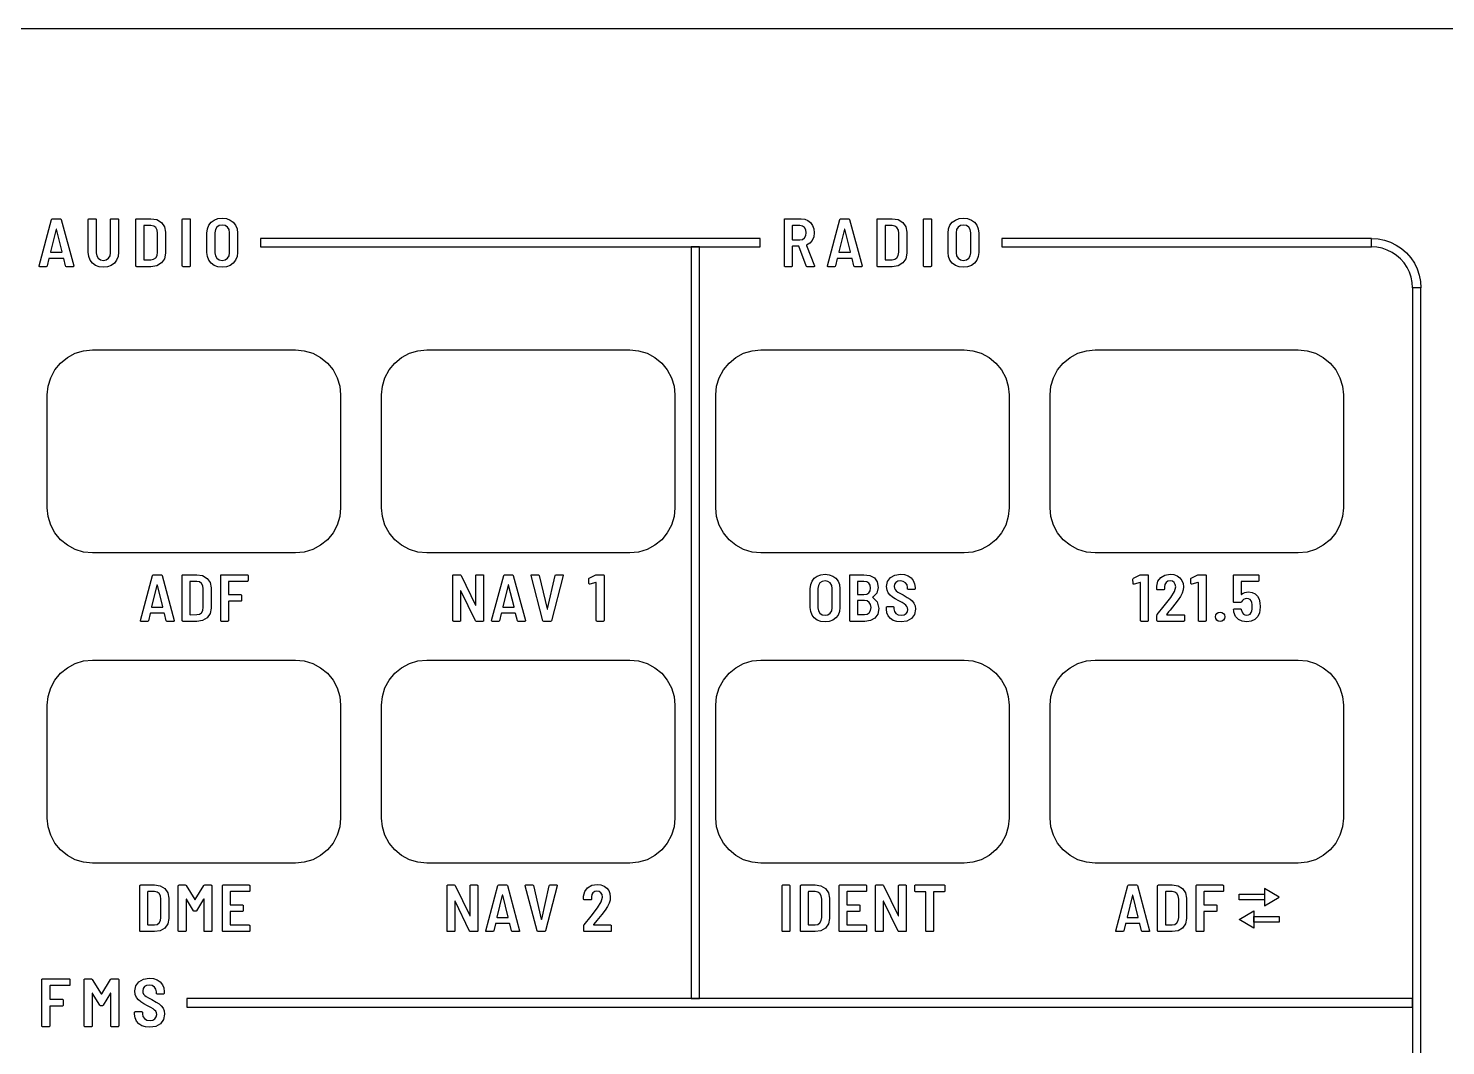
# Model space of a CAD drawing. Header units: millimetres. Extents: x 0 to 165, y 0 to 65.
# Drawn here: x 77.4 to 127.7, y 28.9 to 65 of the extents above; entities that cross this region are included whole.
import ezdxf

# ---------------------------------------------------------------- set-up
doc = ezdxf.new("R2010")
doc.units = ezdxf.units.MM
for name, color, linetype in [('CUT', 8, 'CONTINUOUS'), ('LASER', 7, 'CONTINUOUS'), ('UV_AMBER', 30, 'CONTINUOUS')]:
    doc.layers.add(name, color=color, linetype=linetype)

msp = doc.modelspace()

# ---------------------------------------------------------------- linework, layer by layer
at = {"layer": 'CUT'}
msp.add_lwpolyline([(5.5, 65), (159.5, 65)], dxfattribs=at)
for points in [[(86.9, 53.6), (87.2121, 53.5693), (87.5123, 53.4782), (87.7889, 53.3304), (88.0314, 53.1314), (88.2304, 52.8889), (88.3782, 52.6123), (88.4693, 52.3121), (88.5, 52), (88.5, 48), (88.4693, 47.6879), (88.3782, 47.3877), (88.2304, 47.1111), (88.0314, 46.8686), (87.7889, 46.6696), (87.5123, 46.5218), (87.2121, 46.4307), (86.9, 46.4), (79.7, 46.4), (79.3879, 46.4307), (79.0877, 46.5218), (78.8111, 46.6696), (78.5686, 46.8686), (78.3696, 47.1111), (78.2218, 47.3877), (78.1307, 47.6879), (78.1, 48), (78.1, 52), (78.1307, 52.3121), (78.2218, 52.6123), (78.3696, 52.8889), (78.5686, 53.1314), (78.8111, 53.3304), (79.0877, 53.4782), (79.3879, 53.5693), (79.7, 53.6)], [(98.75, 53.6), (99.0621, 53.5693), (99.3623, 53.4782), (99.6389, 53.3304), (99.8814, 53.1314), (100.0804, 52.8889), (100.2282, 52.6123), (100.3193, 52.3121), (100.35, 52), (100.35, 48), (100.3193, 47.6879), (100.2282, 47.3877), (100.0804, 47.1111), (99.8814, 46.8686), (99.6389, 46.6696), (99.3623, 46.5218), (99.0621, 46.4307), (98.75, 46.4), (91.55, 46.4), (91.2379, 46.4307), (90.9377, 46.5218), (90.6611, 46.6696), (90.4186, 46.8686), (90.2196, 47.1111), (90.0718, 47.3877), (89.9807, 47.6879), (89.95, 48), (89.95, 52), (89.9807, 52.3121), (90.0718, 52.6123), (90.2196, 52.8889), (90.4186, 53.1314), (90.6611, 53.3304), (90.9377, 53.4782), (91.2379, 53.5693), (91.55, 53.6)], [(110.6, 53.6), (110.9121, 53.5693), (111.2123, 53.4782), (111.4889, 53.3304), (111.7314, 53.1314), (111.9304, 52.8889), (112.0782, 52.6123), (112.1693, 52.3121), (112.2, 52), (112.2, 48), (112.1693, 47.6879), (112.0782, 47.3877), (111.9304, 47.1111), (111.7314, 46.8686), (111.4889, 46.6696), (111.2123, 46.5218), (110.9121, 46.4307), (110.6, 46.4), (103.4, 46.4), (103.0879, 46.4307), (102.7877, 46.5218), (102.5111, 46.6696), (102.2686, 46.8686), (102.0696, 47.1111), (101.9218, 47.3877), (101.8307, 47.6879), (101.8, 48), (101.8, 52), (101.8307, 52.3121), (101.9218, 52.6123), (102.0696, 52.8889), (102.2686, 53.1314), (102.5111, 53.3304), (102.7877, 53.4782), (103.0879, 53.5693), (103.4, 53.6)], [(122.45, 53.6), (122.7621, 53.5693), (123.0623, 53.4782), (123.3389, 53.3304), (123.5814, 53.1314), (123.7804, 52.8889), (123.9282, 52.6123), (124.0193, 52.3121), (124.05, 52), (124.05, 48), (124.0193, 47.6879), (123.9282, 47.3877), (123.7804, 47.1111), (123.5814, 46.8686), (123.3389, 46.6696), (123.0623, 46.5218), (122.7621, 46.4307), (122.45, 46.4), (115.25, 46.4), (114.9379, 46.4307), (114.6377, 46.5218), (114.3611, 46.6696), (114.1186, 46.8686), (113.9196, 47.1111), (113.7718, 47.3877), (113.6807, 47.6879), (113.65, 48), (113.65, 52), (113.6807, 52.3121), (113.7718, 52.6123), (113.9196, 52.8889), (114.1186, 53.1314), (114.3611, 53.3304), (114.6377, 53.4782), (114.9379, 53.5693), (115.25, 53.6)], [(86.9, 42.6), (87.2121, 42.5693), (87.5123, 42.4782), (87.7889, 42.3304), (88.0314, 42.1314), (88.2304, 41.8889), (88.3782, 41.6123), (88.4693, 41.3121), (88.5, 41), (88.5, 37), (88.4693, 36.6879), (88.3782, 36.3877), (88.2304, 36.1111), (88.0314, 35.8686), (87.7889, 35.6696), (87.5123, 35.5218), (87.2121, 35.4307), (86.9, 35.4), (79.7, 35.4), (79.3879, 35.4307), (79.0877, 35.5218), (78.8111, 35.6696), (78.5686, 35.8686), (78.3696, 36.1111), (78.2218, 36.3877), (78.1307, 36.6879), (78.1, 37), (78.1, 41), (78.1307, 41.3121), (78.2218, 41.6123), (78.3696, 41.8889), (78.5686, 42.1314), (78.8111, 42.3304), (79.0877, 42.4782), (79.3879, 42.5693), (79.7, 42.6)], [(98.75, 42.6), (99.0621, 42.5693), (99.3623, 42.4782), (99.6389, 42.3304), (99.8814, 42.1314), (100.0804, 41.8889), (100.2282, 41.6123), (100.3193, 41.3121), (100.35, 41), (100.35, 37), (100.3193, 36.6879), (100.2282, 36.3877), (100.0804, 36.1111), (99.8814, 35.8686), (99.6389, 35.6696), (99.3623, 35.5218), (99.0621, 35.4307), (98.75, 35.4), (91.55, 35.4), (91.2379, 35.4307), (90.9377, 35.5218), (90.6611, 35.6696), (90.4186, 35.8686), (90.2196, 36.1111), (90.0718, 36.3877), (89.9807, 36.6879), (89.95, 37), (89.95, 41), (89.9807, 41.3121), (90.0718, 41.6123), (90.2196, 41.8889), (90.4186, 42.1314), (90.6611, 42.3304), (90.9377, 42.4782), (91.2379, 42.5693), (91.55, 42.6)], [(110.6, 42.6), (110.9121, 42.5693), (111.2123, 42.4782), (111.4889, 42.3304), (111.7314, 42.1314), (111.9304, 41.8889), (112.0782, 41.6123), (112.1693, 41.3121), (112.2, 41), (112.2, 37), (112.1693, 36.6879), (112.0782, 36.3877), (111.9304, 36.1111), (111.7314, 35.8686), (111.4889, 35.6696), (111.2123, 35.5218), (110.9121, 35.4307), (110.6, 35.4), (103.4, 35.4), (103.0879, 35.4307), (102.7877, 35.5218), (102.5111, 35.6696), (102.2686, 35.8686), (102.0696, 36.1111), (101.9218, 36.3877), (101.8307, 36.6879), (101.8, 37), (101.8, 41), (101.8307, 41.3121), (101.9218, 41.6123), (102.0696, 41.8889), (102.2686, 42.1314), (102.5111, 42.3304), (102.7877, 42.4782), (103.0879, 42.5693), (103.4, 42.6)], [(122.45, 42.6), (122.7621, 42.5693), (123.0623, 42.4782), (123.3389, 42.3304), (123.5814, 42.1314), (123.7804, 41.8889), (123.9282, 41.6123), (124.0193, 41.3121), (124.05, 41), (124.05, 37), (124.0193, 36.6879), (123.9282, 36.3877), (123.7804, 36.1111), (123.5814, 35.8686), (123.3389, 35.6696), (123.0623, 35.5218), (122.7621, 35.4307), (122.45, 35.4), (115.25, 35.4), (114.9379, 35.4307), (114.6377, 35.5218), (114.3611, 35.6696), (114.1186, 35.8686), (113.9196, 36.1111), (113.7718, 36.3877), (113.6807, 36.6879), (113.65, 37), (113.65, 41), (113.6807, 41.3121), (113.7718, 41.6123), (113.9196, 41.8889), (114.1186, 42.1314), (114.3611, 42.3304), (114.6377, 42.4782), (114.9379, 42.5693), (115.25, 42.6)]]:
    msp.add_lwpolyline(points, close=True, dxfattribs=at)
at = {"layer": 'LASER'}
for points in [[(78.778, 56.5493), (78.7563, 56.5554), (78.7442, 56.5736), (78.6808, 56.8338), (78.6766, 56.8409), (78.6687, 56.8433), (78.1681, 56.8433), (78.1602, 56.8409), (78.156, 56.8338), (78.0952, 56.5736), (78.0831, 56.5554), (78.061, 56.5493), (77.8301, 56.5493), (77.8083, 56.5572), (77.8058, 56.5808), (78.2483, 58.2264), (78.2604, 58.2446), (78.2824, 58.2507), (78.5593, 58.2507), (78.5813, 58.2446), (78.5935, 58.2264), (79.0359, 56.5808), (79.0382, 56.5713), (79.0315, 56.5548), (79.0116, 56.5493), (78.778, 56.5493)], [(78.2141, 57.0791), (78.2136, 57.0727), (78.2167, 57.0681), (78.2216, 57.0655), (78.2262, 57.0647), (78.6106, 57.0647), (78.6152, 57.0655), (78.6201, 57.0681), (78.6232, 57.0727), (78.6227, 57.0791), (78.4233, 57.8762), (78.4201, 57.8819), (78.4157, 57.8838), (78.4117, 57.8819), (78.4085, 57.8762), (78.2141, 57.0791)], [(80.0874, 56.5299), (79.9385, 56.5463), (79.8078, 56.5953), (79.7, 56.6746), (79.6195, 56.7813), (79.5693, 56.9111), (79.5526, 57.0597), (79.5526, 58.2215), (79.5547, 58.2327), (79.561, 58.242), (79.5706, 58.2485), (79.5819, 58.2507), (79.8056, 58.2507), (79.8168, 58.2485), (79.8261, 58.242), (79.8326, 58.2327), (79.8348, 58.2215), (79.8348, 57.0453), (79.8521, 56.9353), (79.9039, 56.8482), (79.9843, 56.7918), (80.0874, 56.773), (80.1907, 56.7918), (80.2719, 56.8482), (80.3249, 56.9353), (80.3426, 57.0453), (80.3426, 58.2215), (80.3447, 58.2327), (80.3509, 58.242), (80.3605, 58.2485), (80.3718, 58.2507), (80.5955, 58.2507), (80.6067, 58.2485), (80.616, 58.242), (80.6226, 58.2327), (80.6247, 58.2215), (80.6247, 57.0597), (80.608, 56.9111), (80.5579, 56.7813), (80.4774, 56.6746), (80.3695, 56.5953), (80.2382, 56.5463), (80.0874, 56.5299)], [(81.2702, 56.5493), (81.259, 56.5514), (81.2497, 56.5577), (81.2434, 56.5672), (81.2413, 56.5785), (81.2413, 58.2215), (81.2434, 58.2327), (81.2497, 58.242), (81.259, 58.2485), (81.2702, 58.2507), (81.7734, 58.2507), (81.9858, 58.2178), (82.1513, 58.1193), (82.2581, 57.9663), (82.2937, 57.7695), (82.2937, 57.0305), (82.2581, 56.8336), (82.1513, 56.6803), (81.9858, 56.5821), (81.7734, 56.5493), (81.2702, 56.5493)], [(81.5231, 56.8045), (81.5262, 56.7954), (81.5353, 56.7924), (81.7761, 56.7946), (81.8702, 56.8126), (81.9435, 56.8664), (81.9923, 56.9512), (82.0115, 57.062), (82.0115, 57.738), (81.9954, 57.8491), (81.947, 57.9347), (81.8722, 57.9894), (81.7761, 58.0076), (81.5353, 58.0076), (81.5262, 58.0046), (81.5231, 57.9955), (81.5231, 56.8045)], [(82.9149, 56.5493), (82.9037, 56.5514), (82.8944, 56.5577), (82.8881, 56.5672), (82.886, 56.5785), (82.886, 58.2215), (82.8881, 58.2327), (82.8944, 58.242), (82.9037, 58.2485), (82.9149, 58.2507), (83.1385, 58.2507), (83.1498, 58.2485), (83.1591, 58.242), (83.1656, 58.2327), (83.1678, 58.2215), (83.1678, 56.5785), (83.1656, 56.5672), (83.1591, 56.5577), (83.1498, 56.5514), (83.1385, 56.5493), (82.9149, 56.5493)], [(84.2994, 56.5273), (84.1485, 56.5437), (84.0164, 56.593), (83.9077, 56.6724), (83.8269, 56.7791), (83.7768, 56.9089), (83.7601, 57.0574), (83.7601, 57.7426), (83.7768, 57.8894), (83.8269, 58.0187), (83.9077, 58.1253), (84.0164, 58.2044), (84.1485, 58.2536), (84.2994, 58.2701), (84.4522, 58.2536), (84.585, 58.2044), (84.6942, 58.1253), (84.776, 58.0187), (84.827, 57.8894), (84.844, 57.7426), (84.844, 57.0574), (84.827, 56.9089), (84.776, 56.7791), (84.6942, 56.6724), (84.585, 56.593), (84.4522, 56.5437), (84.2994, 56.5273)], [(84.2994, 56.7703), (84.4067, 56.7895), (84.4904, 56.847), (84.5442, 56.935), (84.5622, 57.0453), (84.5622, 57.7502), (84.5442, 57.8621), (84.4904, 57.9503), (84.4067, 58.0078), (84.2994, 58.027), (84.1943, 58.0078), (84.1121, 57.9503), (84.0594, 57.8621), (84.0419, 57.7502), (84.0419, 57.0453), (84.0594, 56.935), (84.1121, 56.847), (84.1943, 56.7895), (84.2994, 56.7703)], [(105.0423, 56.5493), (105.0205, 56.5554), (105.0085, 56.5736), (104.7457, 57.2713), (104.7404, 57.2784), (104.7335, 57.2808), (104.5247, 57.2808), (104.5155, 57.2777), (104.5125, 57.2686), (104.5125, 56.5785), (104.5103, 56.5672), (104.5038, 56.5577), (104.4945, 56.5514), (104.4833, 56.5493), (104.2596, 56.5493), (104.2484, 56.5514), (104.2391, 56.5577), (104.2328, 56.5672), (104.2307, 56.5785), (104.2307, 58.2215), (104.2328, 58.2327), (104.2391, 58.242), (104.2484, 58.2485), (104.2596, 58.2507), (104.8213, 58.2507), (104.9519, 58.2352), (105.0666, 58.1888), (105.1614, 58.1141), (105.2318, 58.0137), (105.2757, 57.8924), (105.2903, 57.7547), (105.272, 57.6071), (105.2174, 57.4801), (105.1311, 57.3805), (105.018, 57.3149), (105.0101, 57.3082), (105.0108, 57.2978), (105.2975, 56.5835), (105.2995, 56.5773), (105.3002, 56.5687), (105.2941, 56.5541), (105.2758, 56.5493), (105.0423, 56.5493)], [(104.5247, 58.0076), (104.5155, 58.0046), (104.5125, 57.9955), (104.5125, 57.5117), (104.5155, 57.5025), (104.5247, 57.4995), (104.7799, 57.4995), (104.8722, 57.5168), (104.9451, 57.5686), (104.9926, 57.6493), (105.0085, 57.7524), (104.9926, 57.8572), (104.9451, 57.9381), (104.8722, 57.9903), (104.7799, 58.0076), (104.5247, 58.0076)], [(106.7283, 56.5493), (106.7066, 56.5554), (106.6945, 56.5736), (106.6311, 56.8338), (106.6269, 56.8409), (106.619, 56.8433), (106.1184, 56.8433), (106.1104, 56.8409), (106.1063, 56.8338), (106.0455, 56.5736), (106.0333, 56.5554), (106.0113, 56.5493), (105.7804, 56.5493), (105.7586, 56.5572), (105.7561, 56.5808), (106.1985, 58.2264), (106.2107, 58.2446), (106.2327, 58.2507), (106.5096, 58.2507), (106.5316, 58.2446), (106.5438, 58.2264), (106.9862, 56.5808), (106.9885, 56.5713), (106.9818, 56.5548), (106.9619, 56.5493), (106.7283, 56.5493)], [(106.1644, 57.0791), (106.1639, 57.0727), (106.167, 57.0681), (106.1719, 57.0655), (106.1765, 57.0647), (106.5609, 57.0647), (106.5655, 57.0655), (106.5703, 57.0681), (106.5735, 57.0727), (106.573, 57.0791), (106.3736, 57.8762), (106.3704, 57.8819), (106.366, 57.8838), (106.3619, 57.8819), (106.3588, 57.8762), (106.1644, 57.0791)], [(107.5466, 56.5493), (107.5354, 56.5514), (107.5261, 56.5577), (107.5198, 56.5672), (107.5177, 56.5785), (107.5177, 58.2215), (107.5198, 58.2327), (107.5261, 58.242), (107.5354, 58.2485), (107.5466, 58.2507), (108.0498, 58.2507), (108.2622, 58.2178), (108.4277, 58.1193), (108.5345, 57.9663), (108.5701, 57.7695), (108.5701, 57.0305), (108.5345, 56.8336), (108.4277, 56.6803), (108.2622, 56.5821), (108.0498, 56.5493), (107.5466, 56.5493)], [(107.7995, 56.8045), (107.8026, 56.7954), (107.8117, 56.7924), (108.0525, 56.7946), (108.1465, 56.8126), (108.2199, 56.8664), (108.2686, 56.9512), (108.2879, 57.062), (108.2879, 57.738), (108.2718, 57.8491), (108.2234, 57.9347), (108.1485, 57.9894), (108.0525, 58.0076), (107.8117, 58.0076), (107.8026, 58.0046), (107.7995, 57.9955), (107.7995, 56.8045)], [(109.1912, 56.5493), (109.18, 56.5514), (109.1707, 56.5577), (109.1645, 56.5672), (109.1624, 56.5785), (109.1624, 58.2215), (109.1645, 58.2327), (109.1707, 58.242), (109.18, 58.2485), (109.1912, 58.2507), (109.4149, 58.2507), (109.4261, 58.2485), (109.4354, 58.242), (109.442, 58.2327), (109.4442, 58.2215), (109.4442, 56.5785), (109.442, 56.5672), (109.4354, 56.5577), (109.4261, 56.5514), (109.4149, 56.5493), (109.1912, 56.5493)], [(110.5758, 56.5273), (110.4249, 56.5437), (110.2928, 56.593), (110.1841, 56.6724), (110.1033, 56.7791), (110.0532, 56.9089), (110.0365, 57.0574), (110.0365, 57.7426), (110.0532, 57.8894), (110.1033, 58.0187), (110.1841, 58.1253), (110.2928, 58.2044), (110.4249, 58.2536), (110.5758, 58.2701), (110.7286, 58.2536), (110.8613, 58.2044), (110.9706, 58.1253), (111.0524, 58.0187), (111.1034, 57.8894), (111.1204, 57.7426), (111.1204, 57.0574), (111.1034, 56.9089), (111.0524, 56.7791), (110.9706, 56.6724), (110.8613, 56.593), (110.7286, 56.5437), (110.5758, 56.5273)], [(110.5758, 56.7703), (110.6831, 56.7895), (110.7668, 56.847), (110.8206, 56.935), (110.8386, 57.0453), (110.8386, 57.7502), (110.8206, 57.8621), (110.7668, 57.9503), (110.6831, 58.0078), (110.5758, 58.027), (110.4707, 58.0078), (110.3885, 57.9503), (110.3358, 57.8621), (110.3183, 57.7502), (110.3183, 57.0453), (110.3358, 56.935), (110.3885, 56.847), (110.4707, 56.7895), (110.5758, 56.7703)], [(85.6632, 57.25), (103.375, 57.25), (103.375, 57.55), (85.6632, 57.55)], [(111.9396, 57.25), (125.05, 57.25), (125.05, 57.55), (111.9396, 57.55)], [(125.05, 57.55), (125.2784, 57.535), (125.5029, 57.4904), (125.7197, 57.4168), (125.925, 57.3155), (126.1153, 57.1884), (126.2874, 57.0374), (126.4384, 56.8653), (126.5655, 56.675), (126.6668, 56.4697), (126.7404, 56.2529), (126.785, 56.0284), (126.8, 55.8), (126.5, 55.8), (126.4876, 55.9893), (126.4506, 56.1753), (126.3896, 56.3549), (126.3057, 56.525), (126.2004, 56.6827), (126.0753, 56.8253), (125.9327, 56.9504), (125.775, 57.0557), (125.6049, 57.1396), (125.4253, 57.2006), (125.2393, 57.2376), (125.05, 57.25)], [(100.925, 57.25), (100.925, 30.6), (101.225, 30.6), (101.225, 57.25)], [(126.5, 55.8), (126.5, 7.3), (126.8, 7.3), (126.8, 55.8)], [(78.9022, 31.0869), (78.9001, 31.0756), (78.8935, 31.066), (78.8842, 31.0597), (78.873, 31.0576), (78.1997, 31.0576), (78.1905, 31.0546), (78.1875, 31.0455), (78.1875, 30.5886), (78.1905, 30.5795), (78.1997, 30.5765), (78.6322, 30.5765), (78.6434, 30.5743), (78.6527, 30.5677), (78.6593, 30.5584), (78.6615, 30.5472), (78.6615, 30.3627), (78.6593, 30.3514), (78.6527, 30.3418), (78.6434, 30.3355), (78.6322, 30.3334), (78.1997, 30.3334), (78.1905, 30.3304), (78.1875, 30.3213), (78.1875, 29.6285), (78.1853, 29.6172), (78.1788, 29.6077), (78.1695, 29.6014), (78.1583, 29.5993), (77.9346, 29.5993), (77.9234, 29.6014), (77.9141, 29.6077), (77.9078, 29.6172), (77.9057, 29.6285), (77.9057, 31.2715), (77.9078, 31.2827), (77.9141, 31.292), (77.9234, 31.2985), (77.9346, 31.3007), (78.873, 31.3007), (78.8842, 31.2985), (78.8935, 31.292), (78.9001, 31.2827), (78.9022, 31.2715), (78.9022, 31.0869)], [(80.3426, 31.2813), (80.3561, 31.2959), (80.3767, 31.3007), (80.6027, 31.3007), (80.6139, 31.2985), (80.6232, 31.292), (80.6298, 31.2827), (80.632, 31.2715), (80.632, 29.6285), (80.6298, 29.6172), (80.6232, 29.6077), (80.6139, 29.6014), (80.6027, 29.5993), (80.379, 29.5993), (80.3678, 29.6014), (80.3585, 29.6077), (80.3523, 29.6172), (80.3502, 29.6285), (80.3502, 30.7804), (80.3489, 30.7881), (80.3452, 30.7914), (80.3403, 30.7905), (80.3354, 30.7853), (80.0779, 30.36), (80.0644, 30.3455), (80.0437, 30.3406), (79.9977, 30.3406), (79.977, 30.3455), (79.9636, 30.36), (79.7061, 30.7831), (79.7011, 30.7882), (79.6962, 30.7891), (79.6925, 30.7858), (79.6913, 30.7781), (79.6913, 29.6285), (79.6891, 29.6172), (79.6825, 29.6077), (79.6732, 29.6014), (79.662, 29.5993), (79.4387, 29.5993), (79.4274, 29.6014), (79.4178, 29.6077), (79.4116, 29.6172), (79.4095, 29.6285), (79.4095, 31.2715), (79.4116, 31.2827), (79.4178, 31.292), (79.4274, 31.2985), (79.4387, 31.3007), (79.662, 31.3007), (79.6827, 31.2959), (79.6962, 31.2813), (80.0144, 30.7732), (80.0219, 30.766), (80.0293, 30.7732), (80.3426, 31.2813)], [(81.7324, 29.5799), (81.5815, 29.5942), (81.4502, 29.6369), (81.3424, 29.7063), (81.2619, 29.7998), (81.2117, 29.9137), (81.195, 30.044), (81.195, 30.1074), (81.1971, 30.1186), (81.2034, 30.128), (81.213, 30.1342), (81.2243, 30.1363), (81.443, 30.1363), (81.4542, 30.1342), (81.4635, 30.128), (81.4701, 30.1186), (81.4722, 30.1074), (81.4722, 30.0588), (81.4905, 29.9638), (81.5452, 29.8883), (81.6308, 29.8393), (81.7419, 29.823), (81.8428, 29.8375), (81.917, 29.8811), (81.9625, 29.9487), (81.9777, 30.0345), (81.9692, 30.0954), (81.9435, 30.1473), (81.9026, 30.1929), (81.8475, 30.2347), (81.7689, 30.2819), (81.6568, 30.3429), (81.5232, 30.4165), (81.4187, 30.4815), (81.3357, 30.5507), (81.2668, 30.6368), (81.2204, 30.7421), (81.2049, 30.8681), (81.2398, 31.0552), (81.3446, 31.1985), (81.5065, 31.2897), (81.7126, 31.3201), (81.8615, 31.3052), (81.9922, 31.2604), (82.0997, 31.1887), (82.1794, 31.0918), (82.2287, 30.9745), (82.2451, 30.8412), (82.2451, 30.7903), (82.2429, 30.779), (82.2364, 30.7694), (82.227, 30.7631), (82.2158, 30.761), (81.9971, 30.761), (81.9858, 30.7631), (81.9762, 30.7694), (81.9699, 30.779), (81.9679, 30.7903), (81.9679, 30.8366), (81.9502, 30.9319), (81.8972, 31.009), (81.8148, 31.06), (81.7081, 31.077), (81.6143, 31.0633), (81.5425, 31.0223), (81.4969, 30.957), (81.4817, 30.8704), (81.4896, 30.8096), (81.5133, 30.7584), (81.5532, 30.7136), (81.6093, 30.671), (81.6906, 30.6238), (81.8053, 30.5643), (81.957, 30.4754), (82.0628, 30.4086), (82.1391, 30.3445), (82.2026, 30.2639), (82.2453, 30.1654), (82.2595, 30.0467), (82.2236, 29.8544), (82.116, 29.706), (81.9485, 29.6115), (81.7324, 29.5799)], [(83.0495, 30.3), (126.5, 30.3), (126.5, 30.6), (83.0495, 30.6)]]:
    msp.add_lwpolyline(points, close=True, dxfattribs=at)
at = {"layer": 'UV_AMBER'}
for points in [[(82.3462, 43.9736), (82.3251, 43.9795), (82.3134, 43.9972), (82.2518, 44.2499), (82.2477, 44.2569), (82.24, 44.2592), (81.7537, 44.2592), (81.746, 44.2569), (81.7419, 44.2499), (81.6829, 43.9972), (81.6711, 43.9795), (81.6497, 43.9736), (81.4254, 43.9736), (81.4042, 43.9813), (81.4018, 44.0042), (81.8316, 45.6028), (81.8434, 45.6205), (81.8648, 45.6264), (82.1337, 45.6264), (82.1551, 45.6205), (82.1669, 45.6028), (82.5967, 44.0042), (82.5989, 43.995), (82.5925, 43.979), (82.5731, 43.9736), (82.3462, 43.9736)], [(81.7984, 44.4883), (81.7979, 44.4821), (81.8009, 44.4776), (81.8056, 44.4751), (81.8102, 44.4742), (82.1835, 44.4742), (82.188, 44.4751), (82.1927, 44.4776), (82.1958, 44.4821), (82.1953, 44.4883), (82.0016, 45.2626), (81.9985, 45.2682), (81.9943, 45.27), (81.9903, 45.2682), (81.9872, 45.2626), (81.7984, 44.4883)], [(82.9102, 43.9736), (82.8993, 43.9756), (82.8903, 43.9817), (82.8842, 43.991), (82.8822, 44.002), (82.8822, 45.598), (82.8842, 45.6089), (82.8903, 45.6179), (82.8993, 45.6243), (82.9102, 45.6264), (83.3991, 45.6264), (83.6054, 45.5945), (83.7661, 45.4987), (83.8699, 45.3502), (83.9045, 45.159), (83.9045, 44.441), (83.8699, 44.2498), (83.7661, 44.1009), (83.6054, 44.0054), (83.3991, 43.9736), (82.9102, 43.9736)], [(83.1559, 44.2215), (83.1589, 44.2127), (83.1677, 44.2097), (83.4016, 44.2119), (83.493, 44.2294), (83.5643, 44.2817), (83.6116, 44.364), (83.6304, 44.4717), (83.6304, 45.1283), (83.6147, 45.2363), (83.5677, 45.3194), (83.495, 45.3726), (83.4016, 45.3903), (83.1677, 45.3903), (83.1589, 45.3873), (83.1559, 45.3785), (83.1559, 44.2215)], [(85.2171, 45.4187), (85.2149, 45.4077), (85.2086, 45.3984), (85.1995, 45.3923), (85.1886, 45.3903), (84.5345, 45.3903), (84.5257, 45.3873), (84.5227, 45.3785), (84.5227, 44.9347), (84.5257, 44.9258), (84.5345, 44.9229), (84.9548, 44.9229), (84.9656, 44.9207), (84.9747, 44.9144), (84.981, 44.9053), (84.9832, 44.8944), (84.9832, 44.7151), (84.981, 44.7042), (84.9747, 44.6949), (84.9656, 44.6888), (84.9548, 44.6867), (84.5345, 44.6867), (84.5257, 44.6838), (84.5227, 44.6749), (84.5227, 44.002), (84.5206, 43.991), (84.5143, 43.9817), (84.5052, 43.9756), (84.4943, 43.9736), (84.277, 43.9736), (84.2662, 43.9756), (84.2571, 43.9817), (84.251, 43.991), (84.249, 44.002), (84.249, 45.598), (84.251, 45.6089), (84.2571, 45.6179), (84.2662, 45.6243), (84.277, 45.6264), (85.1886, 45.6264), (85.1995, 45.6243), (85.2086, 45.6179), (85.2149, 45.6089), (85.2171, 45.598), (85.2171, 45.4187)], [(93.2961, 45.598), (93.2981, 45.6089), (93.3042, 45.6179), (93.3132, 45.6243), (93.3241, 45.6264), (93.5414, 45.6264), (93.5523, 45.6243), (93.5613, 45.6179), (93.5677, 45.6089), (93.5698, 45.598), (93.5698, 44.002), (93.5677, 43.991), (93.5613, 43.9817), (93.5523, 43.9756), (93.5414, 43.9736), (93.3123, 43.9736), (93.2936, 43.979), (93.2795, 43.995), (92.7648, 45.0527), (92.76, 45.0577), (92.7552, 45.0586), (92.7516, 45.0554), (92.7504, 45.0479), (92.753, 44.002), (92.7509, 43.991), (92.7445, 43.9817), (92.7355, 43.9756), (92.7246, 43.9736), (92.5073, 43.9736), (92.4964, 43.9756), (92.487, 43.9817), (92.481, 43.991), (92.4789, 44.002), (92.4789, 45.598), (92.481, 45.6089), (92.487, 45.6179), (92.4964, 45.6243), (92.5073, 45.6264), (92.7338, 45.6264), (92.754, 45.621), (92.7671, 45.605), (93.2843, 44.5425), (93.2888, 44.5375), (93.2935, 44.5366), (93.2971, 44.54), (93.2983, 44.5473), (93.2961, 45.598)], [(94.7972, 43.9736), (94.7761, 43.9795), (94.7643, 43.9972), (94.7027, 44.2499), (94.6987, 44.2569), (94.6909, 44.2592), (94.2047, 44.2592), (94.1969, 44.2569), (94.1929, 44.2499), (94.1339, 43.9972), (94.1221, 43.9795), (94.1007, 43.9736), (93.8763, 43.9736), (93.8551, 43.9813), (93.8527, 44.0042), (94.2825, 45.6028), (94.2943, 45.6205), (94.3157, 45.6264), (94.5847, 45.6264), (94.6061, 45.6205), (94.6179, 45.6028), (95.0477, 44.0042), (95.0499, 43.995), (95.0434, 43.979), (95.0241, 43.9736), (94.7972, 43.9736)], [(94.2493, 44.4883), (94.2489, 44.4821), (94.2519, 44.4776), (94.2566, 44.4751), (94.2611, 44.4742), (94.6345, 44.4742), (94.639, 44.4751), (94.6437, 44.4776), (94.6468, 44.4821), (94.6463, 44.4883), (94.4526, 45.2626), (94.4495, 45.2682), (94.4452, 45.27), (94.4413, 45.2682), (94.4382, 45.2626), (94.2493, 44.4883)], [(95.7014, 43.9736), (95.6801, 43.9795), (95.6682, 43.9972), (95.2505, 45.5958), (95.2505, 45.605), (95.257, 45.621), (95.2764, 45.6264), (95.5103, 45.6264), (95.5297, 45.6205), (95.5409, 45.6028), (95.8194, 44.4152), (95.8223, 44.408), (95.8264, 44.4056), (95.8306, 44.408), (95.8334, 44.4152), (96.105, 45.6006), (96.1164, 45.6199), (96.1359, 45.6264), (96.3647, 45.6264), (96.3861, 45.6187), (96.3883, 45.5958), (95.9707, 43.9972), (95.9587, 43.9795), (95.9375, 43.9736), (95.7014, 43.9736)], [(97.5473, 45.6194), (97.5621, 45.6246), (97.5828, 45.6264), (97.8093, 45.6264), (97.8202, 45.6243), (97.8292, 45.6179), (97.8356, 45.6089), (97.8377, 45.598), (97.8377, 44.002), (97.8356, 43.991), (97.8292, 43.9817), (97.8202, 43.9756), (97.8093, 43.9736), (97.592, 43.9736), (97.581, 43.9756), (97.5717, 43.9817), (97.5656, 43.991), (97.5636, 44.002), (97.5636, 45.3408), (97.5624, 45.3454), (97.5588, 45.3501), (97.5543, 45.3531), (97.5496, 45.3526), (97.3348, 45.2936), (97.3252, 45.291), (97.3075, 45.2976), (97.3016, 45.3172), (97.2946, 45.4751), (97.2993, 45.4952), (97.3134, 45.5083), (97.5473, 45.6194)], [(105.6719, 43.9522), (105.5254, 43.9682), (105.3971, 44.016), (105.2915, 44.0931), (105.213, 44.1968), (105.1643, 44.3229), (105.1481, 44.4672), (105.1481, 45.1328), (105.1643, 45.2755), (105.213, 45.401), (105.2915, 45.5046), (105.3971, 45.5814), (105.5254, 45.6292), (105.6719, 45.6452), (105.8204, 45.6292), (105.9494, 45.5814), (106.0555, 45.5046), (106.1349, 45.401), (106.1845, 45.2755), (106.201, 45.1328), (106.201, 44.4672), (106.1845, 44.3229), (106.1349, 44.1968), (106.0555, 44.0931), (105.9494, 44.016), (105.8204, 43.9682), (105.6719, 43.9522)], [(105.6719, 44.1883), (105.7762, 44.207), (105.8575, 44.2628), (105.9098, 44.3483), (105.9272, 44.4554), (105.9272, 45.1401), (105.9098, 45.2489), (105.8575, 45.3346), (105.7762, 45.3905), (105.6719, 45.4091), (105.5698, 45.3905), (105.4901, 45.3346), (105.4389, 45.2489), (105.4218, 45.1401), (105.4218, 44.4554), (105.4389, 44.3483), (105.4901, 44.2628), (105.5698, 44.207), (105.6719, 44.1883)], [(107.5774, 44.427), (107.5428, 44.2331), (107.439, 44.0906), (107.2801, 44.0028), (107.0793, 43.9736), (106.5761, 43.9736), (106.5652, 43.9756), (106.5562, 43.9817), (106.5501, 43.991), (106.5481, 44.002), (106.5481, 45.598), (106.5501, 45.6089), (106.5562, 45.6179), (106.5652, 45.6243), (106.5761, 45.6264), (107.0509, 45.6264), (107.263, 45.5984), (107.4224, 45.5142), (107.5226, 45.3746), (107.556, 45.18), (107.5082, 44.9723), (107.3649, 44.8354), (107.3584, 44.8284), (107.3627, 44.8214), (107.5237, 44.6649), (107.5774, 44.427)], [(106.8336, 45.3903), (106.8248, 45.3873), (106.8218, 45.3785), (106.8218, 44.9395), (106.8248, 44.9306), (106.8336, 44.9276), (107.0531, 44.9276), (107.152, 44.9427), (107.2265, 44.9878), (107.2736, 45.06), (107.2892, 45.1564), (107.2736, 45.255), (107.2265, 45.3287), (107.152, 45.3749), (107.0531, 45.3903), (106.8336, 45.3903)], [(108.3683, 43.9548), (108.2217, 43.9686), (108.0942, 44.0101), (107.9894, 44.0776), (107.9112, 44.1684), (107.8625, 44.279), (107.8463, 44.4056), (107.8463, 44.4672), (107.8483, 44.4781), (107.8544, 44.4872), (107.8637, 44.4932), (107.8747, 44.4953), (108.0872, 44.4953), (108.098, 44.4932), (108.1071, 44.4872), (108.1134, 44.4781), (108.1156, 44.4672), (108.1156, 44.42), (108.1333, 44.3277), (108.1864, 44.2544), (108.2696, 44.2068), (108.3775, 44.1909), (108.4755, 44.205), (108.5476, 44.2474), (108.5918, 44.313), (108.6066, 44.3964), (108.5983, 44.4555), (108.5734, 44.506), (108.5337, 44.5502), (108.4801, 44.5908), (108.4037, 44.6367), (108.2949, 44.696), (108.1651, 44.7674), (108.0636, 44.8306), (107.9829, 44.8979), (107.916, 44.9815), (107.8709, 45.0838), (107.8558, 45.2062), (107.8898, 45.3879), (107.9916, 45.5271), (108.1489, 45.6157), (108.3491, 45.6452), (108.4937, 45.6307), (108.6206, 45.5873), (108.7251, 45.5176), (108.8025, 45.4235), (108.8504, 45.3095), (108.8663, 45.18), (108.8663, 45.1306), (108.8642, 45.1196), (108.8578, 45.1103), (108.8488, 45.1042), (108.8379, 45.1021), (108.6254, 45.1021), (108.6144, 45.1042), (108.6051, 45.1103), (108.599, 45.1196), (108.597, 45.1306), (108.597, 45.1756), (108.5799, 45.2682), (108.5284, 45.3431), (108.4483, 45.3926), (108.3447, 45.4091), (108.2535, 45.3958), (108.1838, 45.356), (108.1395, 45.2925), (108.1248, 45.2084), (108.1324, 45.1493), (108.1554, 45.0996), (108.1942, 45.056), (108.2488, 45.0147), (108.3277, 44.9689), (108.4391, 44.911), (108.5865, 44.8247), (108.6892, 44.7598), (108.7634, 44.6975), (108.825, 44.6192), (108.8665, 44.5235), (108.8803, 44.4082), (108.8455, 44.2214), (108.7409, 44.0773), (108.5782, 43.9854), (108.3683, 43.9548)], [(116.8415, 45.6194), (116.8563, 45.6246), (116.8769, 45.6264), (117.1034, 45.6264), (117.1143, 45.6243), (117.1234, 45.6179), (117.1297, 45.6089), (117.1319, 45.598), (117.1319, 44.002), (117.1297, 43.991), (117.1234, 43.9817), (117.1143, 43.9756), (117.1034, 43.9736), (116.8861, 43.9736), (116.8752, 43.9756), (116.8659, 43.9817), (116.8598, 43.991), (116.8577, 44.002), (116.8577, 45.3408), (116.8565, 45.3454), (116.8529, 45.3501), (116.8484, 45.3531), (116.8437, 45.3526), (116.629, 45.2936), (116.6194, 45.291), (116.6017, 45.2976), (116.5958, 45.3172), (116.5888, 45.4751), (116.5935, 45.4952), (116.6076, 45.5083), (116.8415, 45.6194)], [(117.7877, 44.2237), (117.7847, 44.2192), (117.7852, 44.2145), (117.7888, 44.2109), (117.7948, 44.2097), (118.3876, 44.2097), (118.3985, 44.2076), (118.4075, 44.2012), (118.4139, 44.1922), (118.416, 44.1813), (118.416, 44.002), (118.4139, 43.991), (118.4075, 43.9817), (118.3985, 43.9756), (118.3876, 43.9736), (117.469, 43.9736), (117.458, 43.9756), (117.4487, 43.9817), (117.4426, 43.991), (117.4406, 44.002), (117.4406, 44.1839), (117.4435, 44.2009), (117.4524, 44.2193), (117.6998, 44.5249), (117.9272, 44.8188), (118.06, 45.0348), (118.1043, 45.1966), (118.0906, 45.2838), (118.0497, 45.3512), (117.9866, 45.3946), (117.9058, 45.4091), (117.8267, 45.3949), (117.7641, 45.3523), (117.7235, 45.2863), (117.7099, 45.2014), (117.7099, 45.1235), (117.7078, 45.1126), (117.7014, 45.1033), (117.6924, 45.0972), (117.6815, 45.0951), (117.462, 45.0951), (117.451, 45.0972), (117.4417, 45.1033), (117.4356, 45.1126), (117.4336, 45.1235), (117.4336, 45.225), (117.4738, 45.3955), (117.5752, 45.5294), (117.7253, 45.6162), (117.9106, 45.6452), (118.0434, 45.6307), (118.1585, 45.5873), (118.2527, 45.5187), (118.3227, 45.4279), (118.3661, 45.32), (118.3806, 45.1992), (118.3691, 45.0892), (118.3345, 44.9771), (118.2763, 44.8597), (118.1939, 44.734), (118.0776, 44.5804), (117.9036, 44.3654), (117.8545, 44.3064), (117.7877, 44.2237)], [(118.8926, 45.6194), (118.9074, 45.6246), (118.928, 45.6264), (119.1545, 45.6264), (119.1654, 45.6243), (119.1745, 45.6179), (119.1808, 45.6089), (119.183, 45.598), (119.183, 44.002), (119.1808, 43.991), (119.1745, 43.9817), (119.1654, 43.9756), (119.1545, 43.9736), (118.9373, 43.9736), (118.9263, 43.9756), (118.917, 43.9817), (118.9109, 43.991), (118.9088, 44.002), (118.9088, 45.3408), (118.9076, 45.3454), (118.904, 45.3501), (118.8995, 45.3531), (118.8948, 45.3526), (118.6801, 45.2936), (118.6705, 45.291), (118.6528, 45.2976), (118.6469, 45.3172), (118.6399, 45.4751), (118.6446, 45.4952), (118.6587, 45.5083), (118.8926, 45.6194)], [(121.0596, 44.7576), (121.0878, 44.6354), (121.0972, 44.4908), (121.0913, 44.3756), (121.0736, 44.2806), (121.0125, 44.1428), (120.9142, 44.0408), (120.7829, 43.9779), (120.6227, 43.957), (120.4618, 43.9789), (120.3287, 44.0444), (120.2298, 44.1507), (120.1716, 44.2946), (120.1604, 44.349), (120.155, 44.389), (120.155, 44.3938), (120.1621, 44.4115), (120.1834, 44.4174), (120.4029, 44.4174), (120.4218, 44.411), (120.4313, 44.3916), (120.4361, 44.3632), (120.4479, 44.33), (120.4732, 44.2716), (120.5113, 44.2285), (120.5617, 44.202), (120.6227, 44.1931), (120.6877, 44.2035), (120.7408, 44.2344), (120.7803, 44.2843), (120.8043, 44.3514), (120.8167, 44.4116), (120.8209, 44.4883), (120.8167, 44.568), (120.8043, 44.6369), (120.7803, 44.6989), (120.7408, 44.7432), (120.6877, 44.7697), (120.6227, 44.7786), (120.5627, 44.7712), (120.5102, 44.7491), (120.4681, 44.7128), (120.4383, 44.6631), (120.4271, 44.6454), (120.4077, 44.6395), (120.1811, 44.6395), (120.1702, 44.6415), (120.1609, 44.6476), (120.1548, 44.6569), (120.1527, 44.6679), (120.1527, 45.598), (120.1548, 45.6089), (120.1609, 45.6179), (120.1702, 45.6243), (120.1811, 45.6264), (121.0264, 45.6264), (121.0372, 45.6243), (121.0463, 45.6179), (121.0526, 45.6089), (121.0548, 45.598), (121.0548, 45.4187), (121.0526, 45.4077), (121.0463, 45.3984), (121.0372, 45.3923), (121.0264, 45.3903), (120.4383, 45.3903), (120.4294, 45.3873), (120.4265, 45.3785), (120.4265, 44.9395), (120.4277, 44.9336), (120.4313, 44.931), (120.4361, 44.9313), (120.4409, 44.9347), (120.4922, 44.9701), (120.5515, 44.9959), (120.6166, 45.0119), (120.684, 45.0173), (120.8127, 45.0004), (120.9201, 44.9498), (121.0033, 44.8682), (121.0596, 44.7576)], [(107.0697, 44.2119), (107.1668, 44.2284), (107.2409, 44.278), (107.2879, 44.3573), (107.3036, 44.4624), (107.2877, 44.5678), (107.2398, 44.6476), (107.1648, 44.6983), (107.0675, 44.7151), (106.8336, 44.7151), (106.8248, 44.7122), (106.8218, 44.7033), (106.8218, 44.2237), (106.8248, 44.2149), (106.8336, 44.2119), (107.0697, 44.2119)], [(119.6784, 43.9688), (119.6118, 43.9806), (119.5581, 44.016), (119.5227, 44.0698), (119.5109, 44.1367), (119.5227, 44.2033), (119.5581, 44.2569), (119.6118, 44.2924), (119.6784, 44.3042), (119.7449, 44.2924), (119.7975, 44.2569), (119.8321, 44.2033), (119.8436, 44.1367), (119.8318, 44.0698), (119.7964, 44.016), (119.7433, 43.9806), (119.6784, 43.9688)], [(81.4101, 32.9736), (81.3992, 32.9756), (81.3901, 32.9817), (81.3841, 32.991), (81.382, 33.002), (81.382, 34.598), (81.3841, 34.6089), (81.3901, 34.6179), (81.3992, 34.6243), (81.4101, 34.6264), (81.8989, 34.6264), (82.1052, 34.5945), (82.266, 34.4987), (82.3697, 34.3502), (82.4043, 34.159), (82.4043, 33.441), (82.3697, 33.2498), (82.266, 33.1009), (82.1052, 33.0054), (81.8989, 32.9736), (81.4101, 32.9736)], [(81.6558, 33.2215), (81.6587, 33.2127), (81.6676, 33.2097), (81.9015, 33.2119), (81.9929, 33.2294), (82.0642, 33.2817), (82.1115, 33.364), (82.1302, 33.4717), (82.1302, 34.1283), (82.1145, 34.2363), (82.0675, 34.3194), (81.9948, 34.3726), (81.9015, 34.3903), (81.6676, 34.3903), (81.6587, 34.3873), (81.6558, 34.3785), (81.6558, 33.2215)], [(83.6505, 34.6076), (83.6636, 34.6217), (83.6837, 34.6264), (83.9032, 34.6264), (83.9141, 34.6243), (83.9231, 34.6179), (83.9295, 34.6089), (83.9316, 34.598), (83.9316, 33.002), (83.9295, 32.991), (83.9231, 32.9817), (83.9141, 32.9756), (83.9032, 32.9736), (83.6859, 32.9736), (83.675, 32.9756), (83.666, 32.9817), (83.6599, 32.991), (83.6579, 33.002), (83.6579, 34.121), (83.6567, 34.1284), (83.6531, 34.1317), (83.6483, 34.1307), (83.6435, 34.1258), (83.3933, 33.7126), (83.3802, 33.6985), (83.3601, 33.6938), (83.3155, 33.6938), (83.2954, 33.6985), (83.2823, 33.7126), (83.0322, 34.1235), (83.0274, 34.1285), (83.0226, 34.1294), (83.019, 34.1262), (83.0178, 34.1188), (83.0178, 33.002), (83.0157, 32.991), (83.0093, 32.9817), (83.0002, 32.9756), (82.9894, 32.9736), (82.7724, 32.9736), (82.7615, 32.9756), (82.7521, 32.9817), (82.7461, 32.991), (82.744, 33.002), (82.744, 34.598), (82.7461, 34.6089), (82.7521, 34.6179), (82.7615, 34.6243), (82.7724, 34.6264), (82.9894, 34.6264), (83.0095, 34.6217), (83.0226, 34.6076), (83.3317, 34.114), (83.339, 34.1069), (83.3461, 34.114), (83.6505, 34.6076)], [(85.2796, 34.4187), (85.2775, 34.4077), (85.2711, 34.3984), (85.2621, 34.3923), (85.2512, 34.3903), (84.5949, 34.3903), (84.586, 34.3873), (84.5831, 34.3785), (84.5831, 33.9347), (84.586, 33.9258), (84.5949, 33.9229), (85.0151, 33.9229), (85.026, 33.9207), (85.035, 33.9144), (85.0414, 33.9053), (85.0435, 33.8944), (85.0435, 33.7151), (85.0414, 33.7042), (85.035, 33.6949), (85.026, 33.6888), (85.0151, 33.6867), (84.5949, 33.6867), (84.586, 33.6838), (84.5831, 33.6749), (84.5831, 33.2215), (84.586, 33.2127), (84.5949, 33.2097), (85.2512, 33.2097), (85.2621, 33.2076), (85.2711, 33.2012), (85.2775, 33.1922), (85.2796, 33.1813), (85.2796, 33.002), (85.2775, 32.991), (85.2711, 32.9817), (85.2621, 32.9756), (85.2512, 32.9736), (84.3374, 32.9736), (84.3265, 32.9756), (84.3174, 32.9817), (84.3113, 32.991), (84.3093, 33.002), (84.3093, 34.598), (84.3113, 34.6089), (84.3174, 34.6179), (84.3265, 34.6243), (84.3374, 34.6264), (85.2512, 34.6264), (85.2621, 34.6243), (85.2711, 34.6179), (85.2775, 34.6089), (85.2796, 34.598), (85.2796, 34.4187)], [(93.0895, 34.598), (93.0915, 34.6089), (93.0976, 34.6179), (93.1066, 34.6243), (93.1175, 34.6264), (93.3348, 34.6264), (93.3457, 34.6243), (93.3547, 34.6179), (93.3611, 34.6089), (93.3632, 34.598), (93.3632, 33.002), (93.3611, 32.991), (93.3547, 32.9817), (93.3457, 32.9756), (93.3348, 32.9736), (93.1057, 32.9736), (93.087, 32.979), (93.0729, 32.995), (92.5582, 34.0527), (92.5534, 34.0577), (92.5486, 34.0586), (92.5451, 34.0554), (92.5439, 34.0479), (92.5464, 33.002), (92.5443, 32.991), (92.5379, 32.9817), (92.5289, 32.9756), (92.518, 32.9736), (92.3007, 32.9736), (92.2898, 32.9756), (92.2804, 32.9817), (92.2744, 32.991), (92.2723, 33.002), (92.2723, 34.598), (92.2744, 34.6089), (92.2804, 34.6179), (92.2898, 34.6243), (92.3007, 34.6264), (92.5273, 34.6264), (92.5474, 34.621), (92.5605, 34.605), (93.0777, 33.5425), (93.0822, 33.5375), (93.0869, 33.5366), (93.0905, 33.54), (93.0917, 33.5473), (93.0895, 34.598)], [(94.5906, 32.9736), (94.5695, 32.9795), (94.5577, 32.9972), (94.4961, 33.2499), (94.4921, 33.2569), (94.4843, 33.2592), (93.9981, 33.2592), (93.9903, 33.2569), (93.9863, 33.2499), (93.9273, 32.9972), (93.9155, 32.9795), (93.8941, 32.9736), (93.6698, 32.9736), (93.6485, 32.9813), (93.6461, 33.0042), (94.0759, 34.6028), (94.0877, 34.6205), (94.1091, 34.6264), (94.3781, 34.6264), (94.3995, 34.6205), (94.4113, 34.6028), (94.8411, 33.0042), (94.8433, 32.995), (94.8368, 32.979), (94.8175, 32.9736), (94.5906, 32.9736)], [(94.0427, 33.4883), (94.0423, 33.4821), (94.0453, 33.4776), (94.05, 33.4751), (94.0545, 33.4742), (94.4279, 33.4742), (94.4324, 33.4751), (94.4371, 33.4776), (94.4402, 33.4821), (94.4397, 33.4883), (94.246, 34.2626), (94.2429, 34.2682), (94.2386, 34.27), (94.2347, 34.2682), (94.2316, 34.2626), (94.0427, 33.4883)], [(95.4948, 32.9736), (95.4735, 32.9795), (95.4616, 32.9972), (95.0439, 34.5958), (95.0439, 34.605), (95.0504, 34.621), (95.0698, 34.6264), (95.3037, 34.6264), (95.3231, 34.6205), (95.3343, 34.6028), (95.6128, 33.4152), (95.6157, 33.408), (95.6198, 33.4056), (95.624, 33.408), (95.6268, 33.4152), (95.8984, 34.6006), (95.9098, 34.6199), (95.9294, 34.6264), (96.1581, 34.6264), (96.1795, 34.6187), (96.1817, 34.5958), (95.7641, 32.9972), (95.7521, 32.9795), (95.7309, 32.9736), (95.4948, 32.9736)], [(97.468, 33.2237), (97.465, 33.2192), (97.4654, 33.2145), (97.4691, 33.2109), (97.475, 33.2097), (98.0679, 33.2097), (98.0788, 33.2076), (98.0878, 33.2012), (98.0942, 33.1922), (98.0963, 33.1813), (98.0963, 33.002), (98.0942, 32.991), (98.0878, 32.9817), (98.0788, 32.9756), (98.0679, 32.9736), (97.1493, 32.9736), (97.1383, 32.9756), (97.129, 32.9817), (97.1229, 32.991), (97.1209, 33.002), (97.1209, 33.1839), (97.1238, 33.2009), (97.1327, 33.2193), (97.3801, 33.5249), (97.6075, 33.8188), (97.7403, 34.0348), (97.7846, 34.1966), (97.7709, 34.2838), (97.73, 34.3512), (97.6669, 34.3946), (97.5861, 34.4091), (97.5069, 34.3949), (97.4444, 34.3523), (97.4037, 34.2863), (97.3902, 34.2014), (97.3902, 34.1235), (97.3881, 34.1126), (97.3817, 34.1033), (97.3727, 34.0972), (97.3618, 34.0951), (97.1423, 34.0951), (97.1313, 34.0972), (97.122, 34.1033), (97.1159, 34.1126), (97.1139, 34.1235), (97.1139, 34.225), (97.1541, 34.3955), (97.2555, 34.5294), (97.4056, 34.6162), (97.5909, 34.6452), (97.7237, 34.6307), (97.8388, 34.5873), (97.933, 34.5187), (98.003, 34.4279), (98.0464, 34.32), (98.0609, 34.1992), (98.0494, 34.0892), (98.0148, 33.9771), (97.9566, 33.8597), (97.8742, 33.734), (97.7579, 33.5804), (97.5839, 33.3654), (97.5348, 33.3064), (97.468, 33.2237)], [(104.1802, 32.9736), (104.1694, 32.9756), (104.1603, 32.9817), (104.1542, 32.991), (104.1522, 33.002), (104.1522, 34.598), (104.1542, 34.6089), (104.1603, 34.6179), (104.1694, 34.6243), (104.1802, 34.6264), (104.3975, 34.6264), (104.4084, 34.6243), (104.4175, 34.6179), (104.4238, 34.6089), (104.4259, 34.598), (104.4259, 33.002), (104.4238, 32.991), (104.4175, 32.9817), (104.4084, 32.9756), (104.3975, 32.9736), (104.1802, 32.9736)], [(104.8339, 32.9736), (104.823, 32.9756), (104.814, 32.9817), (104.8079, 32.991), (104.8059, 33.002), (104.8059, 34.598), (104.8079, 34.6089), (104.814, 34.6179), (104.823, 34.6243), (104.8339, 34.6264), (105.3227, 34.6264), (105.5291, 34.5945), (105.6898, 34.4987), (105.7936, 34.3502), (105.8282, 34.159), (105.8282, 33.441), (105.7936, 33.2498), (105.6898, 33.1009), (105.5291, 33.0054), (105.3227, 32.9736), (104.8339, 32.9736)], [(105.0796, 33.2215), (105.0826, 33.2127), (105.0914, 33.2097), (105.3253, 33.2119), (105.4167, 33.2294), (105.488, 33.2817), (105.5353, 33.364), (105.5541, 33.4717), (105.5541, 34.1283), (105.5384, 34.2363), (105.4913, 34.3194), (105.4187, 34.3726), (105.3253, 34.3903), (105.0914, 34.3903), (105.0826, 34.3873), (105.0796, 34.3785), (105.0796, 33.2215)], [(107.143, 34.4187), (107.1408, 34.4077), (107.1345, 34.3984), (107.1254, 34.3923), (107.1146, 34.3903), (106.4582, 34.3903), (106.4494, 34.3873), (106.4464, 34.3785), (106.4464, 33.9347), (106.4494, 33.9258), (106.4582, 33.9229), (106.8784, 33.9229), (106.8893, 33.9207), (106.8984, 33.9144), (106.9047, 33.9053), (106.9068, 33.8944), (106.9068, 33.7151), (106.9047, 33.7042), (106.8984, 33.6949), (106.8893, 33.6888), (106.8784, 33.6867), (106.4582, 33.6867), (106.4494, 33.6838), (106.4464, 33.6749), (106.4464, 33.2215), (106.4494, 33.2127), (106.4582, 33.2097), (107.1146, 33.2097), (107.1254, 33.2076), (107.1345, 33.2012), (107.1408, 33.1922), (107.143, 33.1813), (107.143, 33.002), (107.1408, 32.991), (107.1345, 32.9817), (107.1254, 32.9756), (107.1146, 32.9736), (106.2007, 32.9736), (106.1898, 32.9756), (106.1808, 32.9817), (106.1747, 32.991), (106.1727, 33.002), (106.1727, 34.598), (106.1747, 34.6089), (106.1808, 34.6179), (106.1898, 34.6243), (106.2007, 34.6264), (107.1146, 34.6264), (107.1254, 34.6243), (107.1345, 34.6179), (107.1408, 34.6089), (107.143, 34.598), (107.143, 34.4187)], [(108.2784, 34.598), (108.2805, 34.6089), (108.2866, 34.6179), (108.2956, 34.6243), (108.3065, 34.6264), (108.5238, 34.6264), (108.5347, 34.6243), (108.5437, 34.6179), (108.5501, 34.6089), (108.5522, 34.598), (108.5522, 33.002), (108.5501, 32.991), (108.5437, 32.9817), (108.5347, 32.9756), (108.5238, 32.9736), (108.2947, 32.9736), (108.276, 32.979), (108.2618, 32.995), (107.7472, 34.0527), (107.7424, 34.0577), (107.7376, 34.0586), (107.734, 34.0554), (107.7328, 34.0479), (107.7354, 33.002), (107.7333, 32.991), (107.7269, 32.9817), (107.7179, 32.9756), (107.707, 32.9736), (107.4897, 32.9736), (107.4787, 32.9756), (107.4694, 32.9817), (107.4633, 32.991), (107.4613, 33.002), (107.4613, 34.598), (107.4633, 34.6089), (107.4694, 34.6179), (107.4787, 34.6243), (107.4897, 34.6264), (107.7162, 34.6264), (107.7363, 34.621), (107.7494, 34.605), (108.2666, 33.5425), (108.2712, 33.5375), (108.2759, 33.5366), (108.2795, 33.54), (108.2807, 33.5473), (108.2784, 34.598)], [(109.8976, 34.6264), (109.9085, 34.6243), (109.9175, 34.6179), (109.9239, 34.6089), (109.926, 34.598), (109.926, 34.4161), (109.9239, 34.4052), (109.9175, 34.3962), (109.9085, 34.3901), (109.8976, 34.3881), (109.5316, 34.3881), (109.5228, 34.3851), (109.5198, 34.3763), (109.5198, 33.002), (109.5177, 32.991), (109.5113, 32.9817), (109.5023, 32.9756), (109.4914, 32.9736), (109.2745, 32.9736), (109.2635, 32.9756), (109.2542, 32.9817), (109.2481, 32.991), (109.2461, 33.002), (109.2461, 34.3763), (109.2431, 34.3851), (109.2343, 34.3881), (108.8823, 34.3881), (108.8713, 34.3901), (108.862, 34.3962), (108.8559, 34.4052), (108.8539, 34.4161), (108.8539, 34.598), (108.8559, 34.6089), (108.862, 34.6179), (108.8713, 34.6243), (108.8823, 34.6264), (109.8976, 34.6264)], [(116.9281, 32.9736), (116.907, 32.9795), (116.8953, 32.9972), (116.8337, 33.2499), (116.8296, 33.2569), (116.8219, 33.2592), (116.3357, 33.2592), (116.3279, 33.2569), (116.3239, 33.2499), (116.2648, 32.9972), (116.253, 32.9795), (116.2316, 32.9736), (116.0073, 32.9736), (115.9861, 32.9813), (115.9837, 33.0042), (116.4135, 34.6028), (116.4253, 34.6205), (116.4467, 34.6264), (116.7156, 34.6264), (116.737, 34.6205), (116.7489, 34.6028), (117.1786, 33.0042), (117.1809, 32.995), (117.1744, 32.979), (117.155, 32.9736), (116.9281, 32.9736)], [(116.3803, 33.4883), (116.3798, 33.4821), (116.3829, 33.4776), (116.3876, 33.4751), (116.3921, 33.4742), (116.7655, 33.4742), (116.77, 33.4751), (116.7747, 33.4776), (116.7777, 33.4821), (116.7773, 33.4883), (116.5836, 34.2626), (116.5804, 34.2682), (116.5762, 34.27), (116.5722, 34.2682), (116.5692, 34.2626), (116.3803, 33.4883)], [(117.4922, 32.9736), (117.4813, 32.9756), (117.4723, 32.9817), (117.4662, 32.991), (117.4641, 33.002), (117.4641, 34.598), (117.4662, 34.6089), (117.4723, 34.6179), (117.4813, 34.6243), (117.4922, 34.6264), (117.981, 34.6264), (118.1873, 34.5945), (118.3481, 34.4987), (118.4518, 34.3502), (118.4864, 34.159), (118.4864, 33.441), (118.4518, 33.2498), (118.3481, 33.1009), (118.1873, 33.0054), (117.981, 32.9736), (117.4922, 32.9736)], [(117.7379, 33.2215), (117.7408, 33.2127), (117.7497, 33.2097), (117.9836, 33.2119), (118.075, 33.2294), (118.1463, 33.2817), (118.1936, 33.364), (118.2123, 33.4717), (118.2123, 34.1283), (118.1966, 34.2363), (118.1496, 34.3194), (118.0769, 34.3726), (117.9836, 34.3903), (117.7497, 34.3903), (117.7408, 34.3873), (117.7379, 34.3785), (117.7379, 33.2215)], [(119.799, 34.4187), (119.7969, 34.4077), (119.7905, 34.3984), (119.7815, 34.3923), (119.7706, 34.3903), (119.1165, 34.3903), (119.1076, 34.3873), (119.1047, 34.3785), (119.1047, 33.9347), (119.1076, 33.9258), (119.1165, 33.9229), (119.5367, 33.9229), (119.5476, 33.9207), (119.5566, 33.9144), (119.563, 33.9053), (119.5651, 33.8944), (119.5651, 33.7151), (119.563, 33.7042), (119.5566, 33.6949), (119.5476, 33.6888), (119.5367, 33.6867), (119.1165, 33.6867), (119.1076, 33.6838), (119.1047, 33.6749), (119.1047, 33.002), (119.1026, 32.991), (119.0962, 32.9817), (119.0872, 32.9756), (119.0763, 32.9736), (118.859, 32.9736), (118.8481, 32.9756), (118.8391, 32.9817), (118.833, 32.991), (118.8309, 33.002), (118.8309, 34.598), (118.833, 34.6089), (118.8391, 34.6179), (118.8481, 34.6243), (118.859, 34.6264), (119.7706, 34.6264), (119.7815, 34.6243), (119.7905, 34.6179), (119.7969, 34.6089), (119.799, 34.598), (119.799, 34.4187)], [(120.3539, 34.297), (121.2511, 34.297), (121.2511, 34.0963), (120.3539, 34.0963)], [(121.7705, 34.1967), (121.2511, 34.5036), (121.2511, 33.8897)], [(120.3539, 33.4033), (120.8733, 33.7103), (120.8733, 33.0964)], [(120.8733, 33.5037), (121.7705, 33.5037), (121.7705, 33.303), (120.8733, 33.303)]]:
    msp.add_lwpolyline(points, close=True, dxfattribs=at)

doc.saveas('drawing.dxf')
